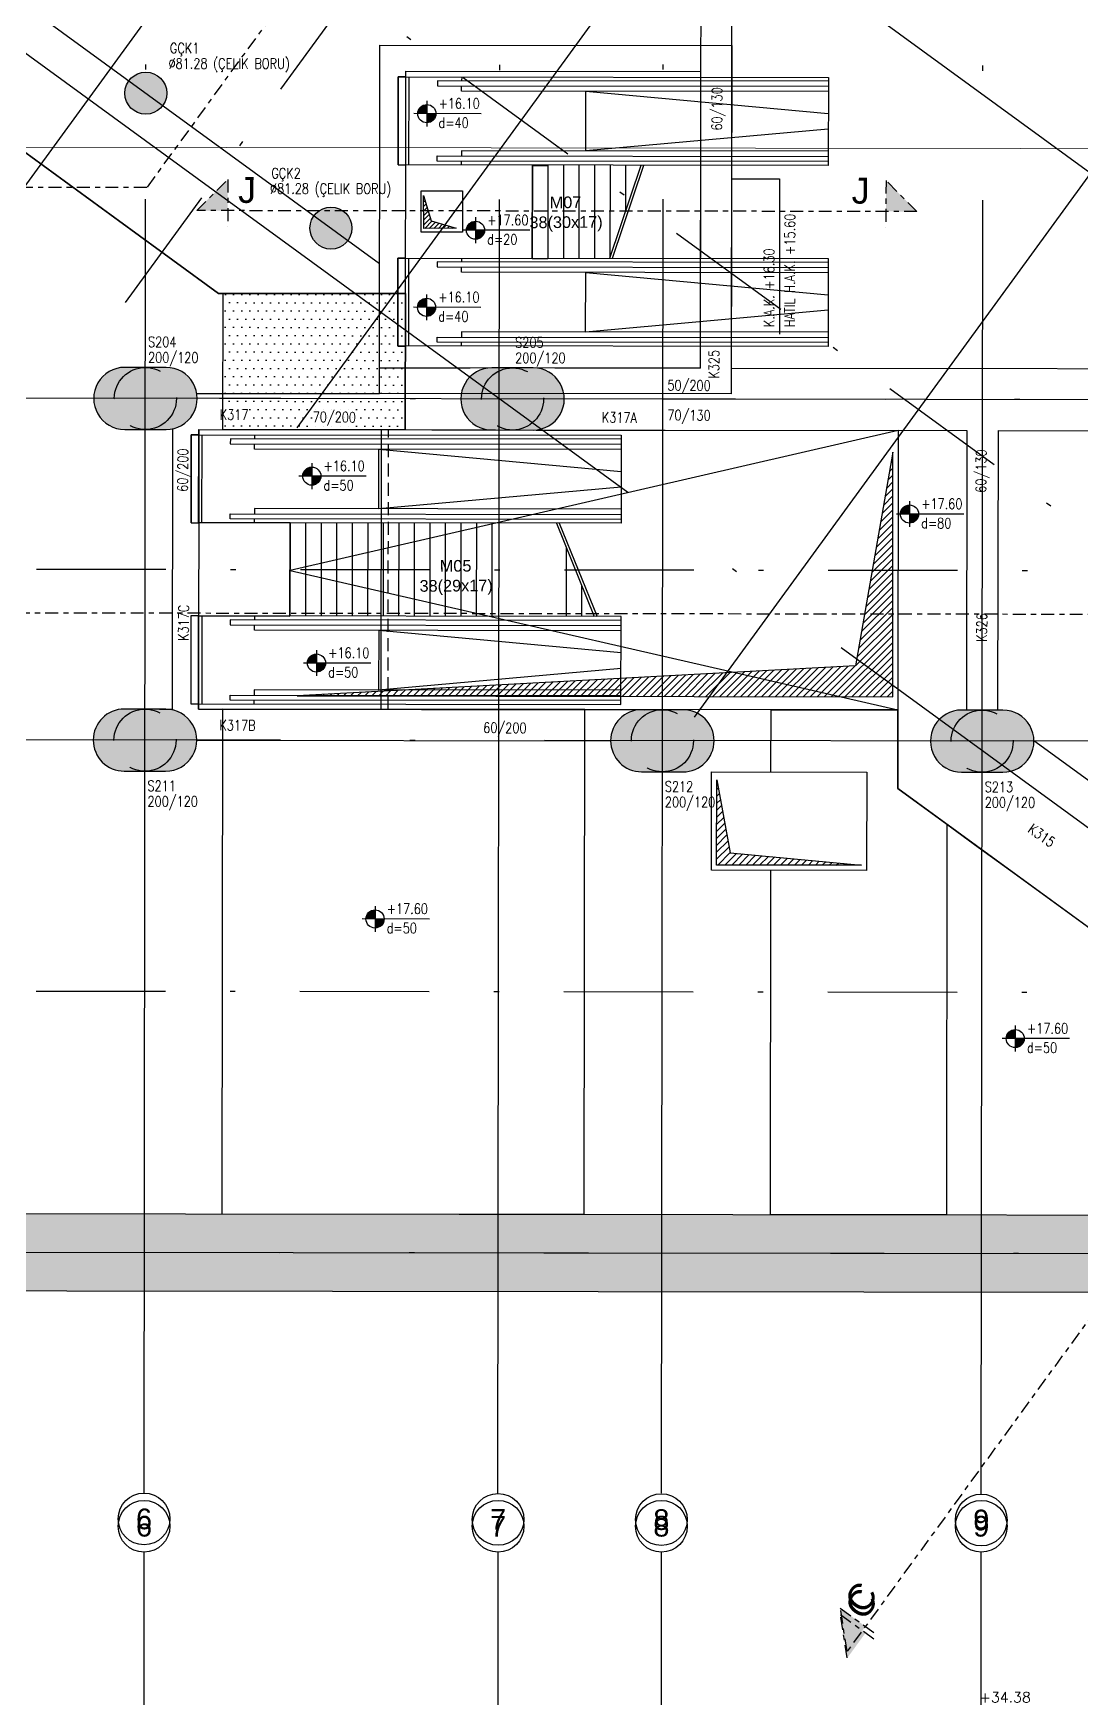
# Model space of a CAD drawing. Header units: millimetres. Extents: x 400382 to 401500, y 4543975 to 4544133.
# Drawn here: x 400757.73 to 400777.98, y 4544057.74 to 4544089.9 of the extents above; entities that cross this region are included whole.
import ezdxf
from ezdxf.enums import TextEntityAlignment as Align

# ---------------------------------------------------------------- set-up
doc = ezdxf.new("R2010")
doc.units = ezdxf.units.MM
for name, pattern in [('ACAD_ISO05W100', [33, 24, -3, 0, -3, 0, -3]), ('AKS', [3, 2.5, -0.25, 0, -0.25]), ('CENTER', [2, 1.25, -0.25, 0.25, -0.25]), ('CONTINU', [0]), ('DASHDOT2', [0.5, 0.25, -0.125, 0, -0.125]), ('HIDDEN', [0.375, 0.25, -0.125])]:
    doc.linetypes.add(name, pattern=pattern)
doc.layers.add('A-DETL', color=90, linetype='Continuous', lineweight=15)
for name, color, linetype in [('aks prota', 2, 'AKS'), ('bosluk prota', 2, 'Continuous'), ('bosluk tarama prota', 8, 'Continuous'), ('boşluk prota', 2, 'Continuous'), ('boşluk taraması prota', 252, 'Continuous'), ('caks prota', 4, 'Continuous'), ('iderzi_PROTA', 3, 'Continuous'), ('kesit tarama prota', 252, 'Continuous'), ('kiriş boyutu prota', 6, 'Continuous'), ('kiriş prota', 6, 'Continuous'), ('kolon prota', 1, 'Continuous'), ('kolon tarama prota', 252, 'Continuous'), ('kot prota', 4, 'Continuous'), ('lkolon prota', 4, 'Continuous'), ('merdiven prota', 2, 'Continuous'), ('not prota', 2, 'Continuous'), ('perde prota', 1, 'Continuous'), ('PRT-AL-TUNEL_EKSENI', 14, 'DASHDOT2'), ('PRT-CST-rc_level', 6, 'Continuous'), ('PRT-CST-rc_levermark', 4, 'Continuous'), ('prt-s-taxis', 7, 'Continuous'), ('skesit prota', 7, 'Continuous'), ('st-s_level (kot)', 6, 'Continuous'), ('st-s_levelmark (kot işareti)', 4, 'Continuous'), ('st_s_ölçü', 4, 'Continuous'), ('taks prota', 7, 'Continuous'), ('temel prota', 6, 'Continuous'), ('tkesit prota', 7, 'Continuous'), ('tkolon prota', 6, 'Continuous'), ('tnot prota', 4, 'Continuous'), ('Yapım Yöntemi$0$st_s_kesit', 7, 'Continuous')]:
    doc.layers.add(name, color=color, linetype=linetype)
doc.styles.add('Arial', font='Arial.ttf')
doc.styles.add('OLCU', font='romanstw.shx')
doc.styles.add('PRT-MI-a_Arial', font='Arial.ttf', dxfattribs={"height": 30})
doc.styles.add('TAKS', font='Arial Unicode.ttf')
doc.styles.add('TKIRIS', font='romanstw.shx')
doc.styles.add('tkolon', font='romanstw.shx')
doc.styles.add('TNOT', font='romanstw.shx', dxfattribs={"width": 0.8, "height": 250})

# ---------------------------------------------------------------- blocks, each defined once
blk = doc.blocks.new('KOTK5')
at = {"layer": 'PRT-CST-rc_levermark'}
blk.add_line((217, 160), (-213, 160), dxfattribs=at)
blk.add_lwpolyline([(130, 130), (-130, 130), (0, 0)], close=True, dxfattribs=at)
at = {"layer": 'PRT-CST-rc_level', "style": 'OLCU'}
blk.add_attdef('000.00', text='', height=90, dxfattribs=at).set_placement((0, 193), align=Align.CENTER)
blk = doc.blocks.new('A$C5FA63770')
at = {"color": 253}
blk.add_lwpolyline([(-574.4, 268.9), (-574.4, 98.9)], dxfattribs=at)
at = {"layer": 'st_s_ölçü', "color": 252, "ltscale": 0.1}
blk.add_line((236, 98.9), (236, 268.9), dxfattribs=at)
for points in [[(-574.4, 98.9), (257, 98.9), (257, 268.9), (-574.4, 268.9)], [(-574.4, 261.4), (181.3, 261.4), (181.3, 251.7), (-574.4, 251.7)], [(134.3, 268.9), (134.3, 261.4)], [(-574.4, 241.4), (134.3, 241.4), (134.3, 251.7)], [(-574.4, 168.9), (-105.9, 126.4), (-105.9, 241.4), (-574.4, 198.9)], [(-574.4, 126.4), (134.3, 126.4), (134.3, 116.2)], [(-574.4, 106.4), (181.3, 106.4), (181.3, 116.2), (-574.4, 116.2)], [(134.3, 98.9), (134.3, 106.4)]]:
    blk.add_lwpolyline(points, dxfattribs=at)
blk = doc.blocks.new('Stair_Anotation')
at = {"color": 0, "style": 'PRT-MI-a_Arial'}
blk.add_attdef('M.ADI', text='', height=0.2, dxfattribs=at).set_placement((0, 0), align=Align.BOTTOM_CENTER)
blk.add_attdef('BAS.SAYI-(EN-RIHT)', text='', height=0.2, dxfattribs=at).set_placement((0, -0.08), align=Align.TOP_CENTER)
blk = doc.blocks.new('PLAN_KOT')
at = {"layer": 'st-s_levelmark (kot işareti)'}
h = blk.add_hatch(color=256, dxfattribs=at)
h.paths.add_polyline_path([(0, 17.5, 0.414214), (-17.5, 0), (0, 0)])
h.paths.add_polyline_path([(17.5, 0), (0, 0), (0, -17.5, 0.414214)])
for p, q in [((105, 0), (-25, 0)), ((0, 25), (0, -25))]:
    blk.add_line(p, q, dxfattribs=at)
blk.add_circle((0, 0), 17.5, dxfattribs=at)
at = {"layer": 'st-s_level (kot)', "color": 6, "style": 'OLCU', "width": 0.8}
for tag, p in [('KOT', (22.7, 9.8)), ('DÖŞEME_KALINLIĞI', (22.7, -27.6))]:
    blk.add_attdef(tag, p, '', height=20, dxfattribs=at)

msp = doc.modelspace()

# ---------------------------------------------------------------- hatches: boundary and pattern name
at = {"layer": 'bosluk tarama prota'}
h = msp.add_hatch(dxfattribs=at)
h.set_pattern_fill('ANSI31', color=256, scale=0.5, angle=205.0461)
h.set_pattern_definition([(45.04615, (400796.04846, 4544089.32985), (-0.04422976, 0.04415856), [])])
h.paths.add_polyline_path([(400765.276, 4544086.127), (400765.275, 4544086.761), (400765.421, 4544086.275), (400765.906, 4544086.128)])
at = {"layer": 'boşluk taraması prota', "ltscale": 2}
h = msp.add_hatch(dxfattribs=at)
h.set_pattern_fill('ANSI31', color=256, scale=0.03, angle=-0.0715, style=0)
h.set_pattern_definition([(44.928458, (400059.6189, 4543666.6833), (-0.06726777, 0.067435967), [])])
h.paths.add_polyline_path([(400774.347, 4544081.802), (400773.624, 4544077.673), (400762.83, 4544077.094), (400774.341, 4544077.079)])
h = msp.add_hatch(dxfattribs=at)
h.set_pattern_fill('ANSI31', color=256, scale=0.03, angle=-0.0715, style=0)
h.set_pattern_definition([(44.928458, (400068.19921, 4543663.41577), (-0.06726777, 0.067435967), [])])
h.paths.add_polyline_path([(400770.939, 4544075.474), (400771.203, 4544074.064), (400773.737, 4544073.823), (400770.937, 4544073.827)])
at = {"layer": 'kesit tarama prota'}
h = msp.add_hatch(color=256, dxfattribs=at)
h.dxf.hatch_style = 1
h.paths.add_polyline_path([(400761.489, 4544087.069), (400760.889, 4544086.47), (400761.489, 4544086.469)])
h = msp.add_hatch(color=256, dxfattribs=at)
h.dxf.hatch_style = 1
h.paths.add_polyline_path([(400774.212, 4544087.053), (400774.811, 4544086.452), (400774.211, 4544086.453)])
h = msp.add_hatch(color=256, dxfattribs=at)
h.dxf.hatch_style = 1
h.paths.add_polyline_path([(400773.329, 4544059.47), (400773.46, 4544058.632), (400773.814, 4544059.117)])
h = msp.add_hatch(color=256, dxfattribs=at)
h.dxf.hatch_style = 1
h.paths.add_polyline_path([(400773.331, 4544059.346), (400773.464, 4544058.508), (400773.817, 4544058.994)])
at = {"layer": 'kolon tarama prota'}
h = msp.add_hatch(color=256, dxfattribs=at)
h.dxf.hatch_style = 1
h.paths.add_polyline_path([(400787.123, 4544067.056), (400789.185, 4544065.554), (400722.426, 4544065.637), (400722.461, 4544093.537), (400744.727, 4544093.509), (400746.836, 4544096.404), (400748.048, 4544095.52), (400745.49, 4544092.008), (400723.659, 4544092.036), (400723.628, 4544067.136)])
h = msp.add_hatch(color=256, dxfattribs=at)
h.dxf.hatch_style = 1
edge = h.paths.add_edge_path()
edge.add_arc((400759.905, 4544088.739), 0.406, 0, 360)
h = msp.add_hatch(color=256, dxfattribs=at)
h.dxf.hatch_style = 1
edge = h.paths.add_edge_path()
edge.add_arc((400763.484, 4544086.132), 0.406, 0, 360)
h = msp.add_hatch(dxfattribs=at)
h.set_pattern_fill('DOTS', color=2, scale=0.1, angle=-0.0715)
h.set_pattern_definition([(359.928458, (399108.95614, 4543658.28852), (0.079573161, 0.158650765), [0, -0.15875])])
h.paths.add_polyline_path([(400761.397, 4544082.238), (400761.4, 4544084.87), (400763.103, 4544084.868), (400764.923, 4544084.866), (400764.922, 4544082.722), (400764.921, 4544082.234)])
h = msp.add_hatch(color=256, dxfattribs=at)
h.dxf.hatch_style = 1
edge = h.paths.add_edge_path()
edge.add_arc((400759.498, 4544082.841), 0.6, 89.9285, 269.9285)
edge.add_line((400759.497, 4544082.241), (400760.297, 4544082.24))
edge.add_arc((400760.298, 4544082.84), 0.6, 269.9285, 449.9285)
edge.add_line((400760.299, 4544083.44), (400759.499, 4544083.441))
h = msp.add_hatch(color=256, dxfattribs=at)
h.dxf.hatch_style = 1
edge = h.paths.add_edge_path()
edge.add_arc((400759.897, 4544082.841), 0.6, 359.9285, 719.9285)
h = msp.add_hatch(color=256, dxfattribs=at)
h.dxf.hatch_style = 1
edge = h.paths.add_edge_path()
edge.add_arc((400766.594, 4544082.832), 0.6, 89.9285, 269.9285)
edge.add_line((400766.593, 4544082.232), (400767.393, 4544082.231))
edge.add_arc((400767.394, 4544082.831), 0.6, 269.9285, 449.9285)
edge.add_line((400767.395, 4544083.431), (400766.595, 4544083.432))
h = msp.add_hatch(color=256, dxfattribs=at)
h.dxf.hatch_style = 1
edge = h.paths.add_edge_path()
edge.add_arc((400759.49, 4544076.241), 0.6, 89.9285, 269.9285)
edge.add_line((400759.489, 4544075.641), (400760.289, 4544075.64))
edge.add_arc((400760.29, 4544076.24), 0.6, 269.9285, 449.9285)
edge.add_line((400760.29, 4544076.84), (400759.49, 4544076.841))
h = msp.add_hatch(color=256, dxfattribs=at)
h.dxf.hatch_style = 1
edge = h.paths.add_edge_path()
edge.add_arc((400769.49, 4544076.228), 0.6, 89.9285, 269.9285)
edge.add_line((400769.489, 4544075.628), (400770.289, 4544075.627))
edge.add_arc((400770.29, 4544076.227), 0.6, 269.9285, 449.9285)
edge.add_line((400770.29, 4544076.827), (400769.49, 4544076.828))
h = msp.add_hatch(color=256, dxfattribs=at)
h.dxf.hatch_style = 1
edge = h.paths.add_edge_path()
edge.add_arc((400775.671, 4544076.221), 0.6, 89.9285, 269.9285)
edge.add_line((400775.671, 4544075.621), (400776.471, 4544075.62))
edge.add_arc((400776.471, 4544076.22), 0.6, 269.9285, 449.9285)
edge.add_line((400776.472, 4544076.82), (400775.672, 4544076.821))

# ---------------------------------------------------------------- linework, layer by layer
at = {"layer": 'A-DETL', "color": 1, "lineweight": 5}
msp.add_lwpolyline([(400720.575, 4544087.739), (400879.024, 4544087.542)], dxfattribs=at)
at = {"layer": 'aks prota', "ltscale": 10}
for p, q in [((400757.176, 4544086.397), (400784.673, 4544124.143)), ((400757.176, 4544086.397), (400784.673, 4544124.143)), ((400762.834, 4544082.275), (400790.331, 4544120.022)), ((400762.834, 4544082.275), (400790.331, 4544120.022)), ((400770.513, 4544076.681), (400798.009, 4544114.428)), ((400770.513, 4544076.681), (400798.009, 4544114.428)), ((400810.65, 4544063.527), (400750.567, 4544107.294)), ((400810.65, 4544063.527), (400750.567, 4544107.294)), ((400793.551, 4544063.301), (400744.532, 4544099.009)), ((400793.551, 4544063.301), (400744.532, 4544099.009)), ((400759.871, 4544061.694), (400759.915, 4544096.378)), ((400766.711, 4544061.685), (400766.755, 4544096.369)), ((400769.871, 4544061.694), (400769.915, 4544096.562)), ((400776.051, 4544061.673), (400776.095, 4544096.541)), ((400882.918, 4544082.687), (400716.999, 4544082.894)), ((400864.496, 4544082.71), (400741.083, 4544082.864)), ((400882.91, 4544076.087), (400716.991, 4544076.294)), ((400882.897, 4544066.187), (400716.978, 4544066.394)), ((400864.475, 4544066.21), (400741.063, 4544066.364)), ((400759.873, 4544012.724), (400759.873, 4544060.553)), ((400766.713, 4544012.724), (400766.713, 4544060.553)), ((400769.873, 4544012.724), (400769.873, 4544060.553)), ((400776.053, 4544012.724), (400776.053, 4544060.553))]:
    msp.add_line(p, q, dxfattribs=at)
at = {"layer": 'bosluk prota'}
msp.add_lwpolyline([(400765.276, 4544086.127), (400765.275, 4544086.761), (400765.421, 4544086.275), (400765.906, 4544086.128)], close=True, dxfattribs=at)
at = {"layer": 'boşluk prota', "ltscale": 0.05}
for points in [[(400774.347, 4544081.802), (400773.624, 4544077.673), (400762.83, 4544077.094), (400774.341, 4544077.079)], [(400770.939, 4544075.474), (400771.203, 4544074.064), (400773.737, 4544073.823), (400770.937, 4544073.827)]]:
    msp.add_lwpolyline(points, close=True, dxfattribs=at)
at = {"layer": 'caks prota', "ltscale": 0.05}
for centre in [(400759.871, 4544061.194), (400766.714, 4544061.185), (400769.87, 4544061.181), (400776.053, 4544061.173), (400759.871, 4544061.053), (400759.871, 4544061.053), (400766.714, 4544061.053), (400766.714, 4544061.053), (400769.871, 4544061.053), (400769.871, 4544061.053), (400776.053, 4544061.053), (400776.053, 4544061.053)]:
    msp.add_circle(centre, 0.5, dxfattribs=at)
at = {"layer": 'iderzi_PROTA', "linetype": 'ACAD_ISO05W100', "lineweight": 30, "ltscale": 2}
for points in [[(400746.836, 4544096.404), (400751.282, 4544093.166), (400750.811, 4544092.518), (400752.908, 4544090.991), (400754.212, 4544090.041), (400756.009, 4544090.039), (400756.007, 4544088.733), (400761.311, 4544084.87), (400764.924, 4544084.866), (400764.921, 4544082.234), (400764.921, 4544082.234)], [(400774.44, 4544076.822), (400774.438, 4544075.307), (400775.387, 4544074.616), (400775.996, 4544074.173), (400776.618, 4544073.719), (400778.687, 4544072.212), (400779.689, 4544071.482), (400781.487, 4544071.477), (400781.486, 4544070.176), (400782.187, 4544069.664), (400785.762, 4544067.058), (400787.123, 4544067.056), (400789.185, 4544065.554)]]:
    msp.add_lwpolyline(points, dxfattribs=at)
at = {"layer": 'kiriş prota'}
for p, q in [((400764.455, 4544076.835), (400764.462, 4544082.235)), ((400777.071, 4544076.235), (400789.675, 4544067.053))]:
    msp.add_line(p, q, dxfattribs=at)
at = {"layer": 'kiriş prota', "linetype": 'HIDDEN'}
msp.add_line((400764.589, 4544076.834), (400764.596, 4544082.234), dxfattribs=at)
at = {"layer": 'kiriş prota'}
for points in [[(400750.811, 4544092.518), (400752.165, 4544094.378), (400764.424, 4544085.447)], [(400764.921, 4544082.234), (400764.924, 4544084.866), (400763.103, 4544084.868), (400761.311, 4544084.87), (400756.007, 4544088.733), (400756.009, 4544090.039), (400754.212, 4544090.041), (400750.811, 4544092.518)], [(400771.233, 4544092.786), (400771.222, 4544083.426), (400783.829, 4544083.41)], [(400770.632, 4544091.961), (400770.622, 4544083.428)], [(400761.397, 4544082.238), (400761.4, 4544084.87), (400763.103, 4544084.868), (400764.924, 4544084.866), (400764.921, 4544082.234), (400761.397, 4544082.238)], [(400760.898, 4544082.939), (400764.421, 4544082.935), (400764.422, 4544083.435)], [(400764.422, 4544083.435), (400766.177, 4544083.433)], [(400767.812, 4544083.431), (400770.622, 4544083.428)], [(400760.421, 4544076.84), (400760.428, 4544082.24)], [(400760.928, 4544082.239), (400760.921, 4544076.839)], [(400760.928, 4544082.239), (400766.663, 4544082.232)], [(400767.453, 4544082.231), (400775.777, 4544082.221)], [(400775.777, 4544082.221), (400775.77, 4544076.821)], [(400776.377, 4544082.22), (400776.37, 4544076.82)], [(400776.377, 4544082.22), (400784.376, 4544082.21)], [(400760.171, 4544076.84), (400760.421, 4544076.84)], [(400760.921, 4544076.839), (400769.536, 4544076.828)], [(400771.991, 4544076.825), (400772.8, 4544076.824), (400774.44, 4544076.822), (400774.438, 4544075.307), (400775.387, 4544074.616), (400775.378, 4544067.071), (400771.979, 4544067.075), (400771.987, 4544073.725)], [(400771.989, 4544075.625), (400771.991, 4544076.825)], [(400785.762, 4544067.058), (400781.484, 4544070.176), (400781.487, 4544071.477), (400779.69, 4544071.481), (400774.438, 4544075.307), (400774.44, 4544076.822)], [(400760.89, 4544076.239), (400768.89, 4544076.229)]]:
    msp.add_lwpolyline(points, dxfattribs=at)
for points in [[(400774.44, 4544076.822), (400760.921, 4544076.839), (400760.923, 4544078.639), (400762.692, 4544078.637), (400762.694, 4544080.437), (400760.925, 4544080.439), (400760.928, 4544082.239), (400774.447, 4544082.222)], [(400761.378, 4544067.088), (400768.378, 4544067.08), (400768.39, 4544076.83), (400761.39, 4544076.839)], [(400770.839, 4544075.627), (400773.839, 4544075.623), (400773.836, 4544073.723), (400770.836, 4544073.727)]]:
    msp.add_lwpolyline(points, close=True, dxfattribs=at)
at = {"layer": 'kolon prota', "color": 1}
for points in [[(400759.499, 4544083.441, 1), (400759.497, 4544082.241), (400760.297, 4544082.24, 1), (400760.299, 4544083.44)], [(400766.595, 4544083.432, 1), (400766.593, 4544082.232), (400767.393, 4544082.231, 1), (400767.395, 4544083.431)], [(400759.49, 4544076.841, 1), (400759.489, 4544075.641), (400760.289, 4544075.64, 1), (400760.29, 4544076.84)], [(400769.49, 4544076.828, 1), (400769.489, 4544075.628), (400770.289, 4544075.627, 1), (400770.29, 4544076.827)], [(400775.672, 4544076.821, 1), (400775.671, 4544075.621), (400776.471, 4544075.62, 1), (400776.472, 4544076.82)]]:
    msp.add_lwpolyline(points, format="xyb", close=True, dxfattribs=at)
at = {"layer": 'kolon prota', "color": 5, "linetype": 'HIDDEN', "ltscale": 5}
for centre in [(400759.897, 4544082.841), (400766.994, 4544082.831), (400759.89, 4544076.24), (400769.89, 4544076.228), (400776.069, 4544076.22)]:
    msp.add_circle(centre, 0.6, dxfattribs=at)
at = {"layer": 'merdiven prota', "linetype": 'HIDDEN', "ltscale": 10}
for points in [[(400764.929, 4544089.054), (400764.784, 4544089.054), (400764.782, 4544087.354), (400764.927, 4544087.354)], [(400767.378, 4544087.351), (400767.376, 4544085.551)], [(400767.678, 4544087.351), (400767.676, 4544085.551)], [(400767.978, 4544087.35), (400767.976, 4544085.55)], [(400768.278, 4544087.35), (400768.276, 4544085.55)], [(400768.578, 4544087.35), (400768.576, 4544085.55)], [(400768.878, 4544087.349), (400768.876, 4544085.549)], [(400768.876, 4544085.549), (400769.478, 4544087.348)], [(400768.928, 4544085.549), (400769.531, 4544087.348)], [(400769.178, 4544087.349), (400769.177, 4544086.449)], [(400764.924, 4544085.554), (400764.779, 4544085.554), (400764.777, 4544083.854), (400764.922, 4544083.854)], [(400760.928, 4544082.139), (400760.783, 4544082.139), (400760.78, 4544080.439), (400760.925, 4544080.439)], [(400762.694, 4544080.437), (400762.692, 4544078.637)], [(400762.994, 4544080.436), (400762.992, 4544078.636)], [(400763.294, 4544080.436), (400763.292, 4544078.636)], [(400763.594, 4544080.436), (400763.592, 4544078.636)], [(400763.894, 4544080.435), (400763.892, 4544078.635)], [(400764.194, 4544080.435), (400764.192, 4544078.635)], [(400764.494, 4544080.435), (400764.492, 4544078.635)], [(400764.794, 4544080.434), (400764.792, 4544078.634)], [(400765.094, 4544080.434), (400765.092, 4544078.634)], [(400765.394, 4544080.433), (400765.392, 4544078.633)], [(400765.694, 4544080.433), (400765.692, 4544078.633)], [(400765.994, 4544080.433), (400765.992, 4544078.633)], [(400766.294, 4544080.432), (400766.292, 4544078.632)], [(400766.594, 4544080.432), (400766.592, 4544078.632)], [(400767.844, 4544080.43), (400768.574, 4544078.63)], [(400767.898, 4544080.43), (400768.628, 4544078.629)], [(400768.029, 4544079.974), (400768.028, 4544078.63)], [(400768.328, 4544079.235), (400768.328, 4544078.63)], [(400760.923, 4544078.64), (400760.778, 4544078.64), (400760.776, 4544076.939), (400760.921, 4544076.939)]]:
    msp.add_lwpolyline(points, dxfattribs=at)
at = {"layer": 'merdiven prota', "color": 4}
msp.add_lwpolyline([(400774.447, 4544082.222), (400762.693, 4544079.519), (400774.44, 4544076.822)], dxfattribs=at)
at = {"layer": 'not prota', "ltscale": 0.1}
msp.add_lwpolyline([(400771.226, 4544087.087), (400772.154, 4544087.086), (400772.151, 4544084.086)], dxfattribs=at)
at = {"layer": 'perde prota'}
msp.add_lwpolyline([(400787.123, 4544067.056), (400789.185, 4544065.554), (400722.426, 4544065.637), (400722.461, 4544093.537), (400744.727, 4544093.509), (400746.836, 4544096.404), (400748.048, 4544095.52), (400745.49, 4544092.008), (400723.659, 4544092.036), (400723.628, 4544067.136)], close=True, dxfattribs=at)
at = {"layer": 'PRT-AL-TUNEL_EKSENI', "ltscale": 10}
for p, q in [((400759.515, 4544084.693), (400787.012, 4544122.44)), ((400801.038, 4544063.539), (400747.241, 4544102.727)), ((400716.995, 4544079.594), (400882.914, 4544079.387)), ((400716.985, 4544071.444), (400882.904, 4544071.237))]:
    msp.add_line(p, q, dxfattribs=at)
at = {"layer": 'skesit prota', "linetype": 'CENTER', "ltscale": 0.2}
for p, q in [((400760.889, 4544086.47), (400761.489, 4544087.069)), ((400761.489, 4544087.069), (400761.488, 4544086.169)), ((400774.212, 4544087.053), (400774.211, 4544086.153)), ((400774.811, 4544086.452), (400774.212, 4544087.053)), ((400773.329, 4544059.47), (400774.056, 4544058.94)), ((400773.46, 4544058.632), (400773.329, 4544059.47)), ((400773.331, 4544059.346), (400774.059, 4544058.817)), ((400773.464, 4544058.508), (400773.331, 4544059.346))]:
    msp.add_line(p, q, dxfattribs=at)
for points in [[(400788.902, 4544126.693), (400759.924, 4544086.914), (400712.323, 4544086.973)], [(400811.947, 4544111.465), (400773.46, 4544058.632)], [(400774.811, 4544086.452), (400760.889, 4544086.47)], [(400712.313, 4544078.757), (400879.094, 4544078.548)]]:
    msp.add_lwpolyline(points, dxfattribs=at)
at = {"layer": 'temel prota', "color": 5}
msp.add_lwpolyline([(400771.229, 4544089.657), (400771.221, 4544082.927), (400764.421, 4544082.935), (400764.429, 4544089.665), (400771.229, 4544089.657)], dxfattribs=at)
for points in [[(400770.622, 4544083.428), (400764.922, 4544083.435), (400764.929, 4544089.165), (400770.629, 4544089.157)], [(400767.378, 4544087.34), (400767.678, 4544087.34), (400767.676, 4544085.54), (400767.376, 4544085.54)]]:
    msp.add_lwpolyline(points, close=True, dxfattribs=at)
at = {"layer": 'temel prota'}
msp.add_lwpolyline([(400765.226, 4544086.053), (400765.225, 4544086.853), (400766.025, 4544086.853), (400766.026, 4544086.053)], close=True, dxfattribs=at)
at = {"layer": 'Yapım Yöntemi$0$st_s_kesit', "color": 3, "ltscale": 0.1}
for centre in [(400759.905, 4544088.739), (400763.484, 4544086.132)]:
    msp.add_circle(centre, 0.406, dxfattribs=at)

# ---------------------------------------------------------------- block references
at = {"yscale": 0.01, "zscale": 0.01}
for p, xscale, rotation in [((400767.35, 4544086.362), -0.01, 359.9284577011093), ((400767.346, 4544082.862), -0.01, 359.9284577011093), ((400763.349, 4544079.447), -0.01, 359.9284577011093), ((400763.349, 4544079.625), 0.01, 179.9284577011093)]:
    msp.add_blockref('A$C5FA63770', p, dxfattribs=dict(at, xscale=xscale, rotation=rotation))
at = {"layer": 'kot prota', "linetype": 'CONTINU', "ltscale": 0.1}
ref = msp.add_blockref('KOTK5', (400776.514, 4544057.219), dxfattribs=dict(at, xscale=-0.002222222222222222, yscale=0.002222222222222222, zscale=0.002222222222222222, rotation=359.9999999999902))
ref.add_attrib('000.00', '+34.38', dxfattribs={"layer": 'PRT-CST-rc_level', "height": 0.2, "style": 'OLCU'}).set_placement((400776.514, 4544057.648), align=Align.CENTER)
at = {"layer": 'prt-s-taxis'}
ref = msp.add_blockref('Stair_Anotation', (400768.028, 4544086.45), dxfattribs=dict(at, xscale=-1.125, yscale=1.125, zscale=1.125, rotation=0.4774209555663322))
ref.add_attrib('M.ADI', 'M07', dxfattribs={"layer": '0', "color": 0, "height": 0.225, "rotation": 0.4774, "style": 'PRT-MI-a_Arial'}).set_placement((400768.019, 4544086.45), align=Align.BOTTOM_CENTER)
ref.add_attrib('BAS.SAYI-(EN-RIHT)', '38(30x17)', dxfattribs={"layer": '0', "color": 0, "height": 0.225, "rotation": 0.4774, "style": 'PRT-MI-a_Arial'}).set_placement((400768.027, 4544086.36), align=Align.TOP_CENTER)
ref = msp.add_blockref('Stair_Anotation', (400765.904, 4544079.427), dxfattribs=dict(at, xscale=-1.125, yscale=1.125, zscale=1.125, rotation=0.4774209555663322))
ref.add_attrib('M.ADI', 'M05', dxfattribs={"layer": '0', "color": 0, "height": 0.225, "rotation": 0.4774, "style": 'PRT-MI-a_Arial'}).set_placement((400765.895, 4544079.427), align=Align.BOTTOM_CENTER)
ref.add_attrib('BAS.SAYI-(EN-RIHT)', '38(29x17)', dxfattribs={"layer": '0', "color": 0, "height": 0.225, "rotation": 0.4774, "style": 'PRT-MI-a_Arial'}).set_placement((400765.903, 4544079.337), align=Align.TOP_CENTER)
at = {"layer": 'st-s_level (kot)', "linetype": 'CONTINU', "ltscale": 0.1, "xscale": 0.01, "yscale": 0.01, "zscale": 0.01, "rotation": 359.9284577011093}
for p, values in [((400765.337, 4544088.343), {'KOT': '+16.10', 'DÖŞEME_KALINLIĞI': 'd=40'}), ((400766.278, 4544086.091), {'KOT': '+17.60', 'DÖŞEME_KALINLIĞI': 'd=20'}), ((400765.332, 4544084.601), {'KOT': '+16.10', 'DÖŞEME_KALINLIĞI': 'd=40'}), ((400763.114, 4544081.34), {'KOT': '+16.10', 'DÖŞEME_KALINLIĞI': 'd=50'}), ((400774.666, 4544080.608), {'KOT': '+17.60', 'DÖŞEME_KALINLIĞI': 'd=80'}), ((400763.204, 4544077.729), {'KOT': '+16.10', 'DÖŞEME_KALINLIĞI': 'd=50'}), ((400764.336, 4544072.785), {'KOT': '+17.60', 'DÖŞEME_KALINLIĞI': 'd=50'}), ((400776.71, 4544070.474), {'KOT': '+17.60', 'DÖŞEME_KALINLIĞI': 'd=50'})]:
    msp.add_blockref('PLAN_KOT', p, dxfattribs=at).add_auto_attribs(values)

# ---------------------------------------------------------------- texts
at = {"layer": 'kiriş boyutu prota', "ltscale": 0.05, "style": 'TKIRIS', "width": 0.8}
for s, rotation, p in [('60/130', 89.5105, (400770.948, 4544088.853)), ('50/200', 359.5105, (400770.824, 4544083.09)), ('70/200', 359.5105, (400763.968, 4544082.478)), ('70/130', 359.5105, (400770.824, 4544082.514)), ('60/200', 89.5105, (400760.623, 4544081.874)), ('60/130', 89.5105, (400776.052, 4544081.855)), ('60/200', 359.5105, (400767.264, 4544076.474))]:
    msp.add_text(s, height=0.2, rotation=rotation, dxfattribs=at).set_placement(p, align=Align.MIDDLE_RIGHT)
at = {"layer": 'kiriş prota', "ltscale": 0.05, "style": 'TKIRIS', "width": 0.8}
for s, rotation, p in [('K325', 89.5105, (400770.884, 4544083.223)), ('K317', 359.5105, (400761.335, 4544082.53)), ('K317A', 359.5105, (400768.72, 4544082.475)), ('K317C', 89.5105, (400760.632, 4544078.155)), ('K326', 89.5105, (400776.061, 4544078.136)), ('K317B', 359.5105, (400761.328, 4544076.53)), ('K315', 325.1656, (400776.993, 4544074.557))]:
    msp.add_text(s, height=0.2, rotation=rotation, dxfattribs=at).set_placement(p, align=Align.MIDDLE_LEFT)
at = {"layer": 'lkolon prota', "style": 'tkolon', "width": 0.8}
for s, p in [('%%C81.28 (ÇELIK BORU)', (400760.344, 4544089.212)), ('%%C81.28 (ÇELIK BORU)', (400762.305, 4544086.795)), ('200/120', (400759.949, 4544083.533)), ('200/120', (400767.045, 4544083.524)), ('200/120', (400759.938, 4544074.957)), ('200/120', (400769.938, 4544074.944)), ('200/120', (400776.12, 4544074.936))]:
    msp.add_text(s, height=0.2, rotation=359.9285, dxfattribs=at).set_placement(p)
at = {"layer": 'taks prota', "style": 'TAKS'}
for s, p in [('6', (400759.871, 4544061.194)), ('7', (400766.714, 4544061.185)), ('8', (400769.87, 4544061.181)), ('9', (400776.053, 4544061.173))]:
    msp.add_text(s, height=0.4, rotation=359.9285, dxfattribs=at).set_placement(p, align=Align.MIDDLE_CENTER)
for s, p in [('6', (400759.871, 4544061.053)), ('6', (400759.871, 4544061.053)), ('7', (400766.714, 4544061.053)), ('7', (400766.714, 4544061.053)), ('8', (400769.871, 4544061.053)), ('8', (400769.871, 4544061.053)), ('9', (400776.053, 4544061.053)), ('9', (400776.053, 4544061.053))]:
    msp.add_text(s, height=0.4, dxfattribs=at).set_placement(p, align=Align.MIDDLE_CENTER)
at = {"layer": 'tkesit prota', "style": 'Arial'}
for s, rotation, p in [('J', 359.9285, (400761.689, 4544086.619)), ('J', 359.9285, (400773.546, 4544086.604)), ('C', 53.9285, (400773.783, 4544059.33)), ('C', 54, (400773.786, 4544059.207))]:
    msp.add_text(s, height=0.5, rotation=rotation, dxfattribs=at).set_placement(p)
at = {"layer": 'tkolon prota', "style": 'tkolon', "width": 0.8}
for s, p in [('GÇK1', (400760.371, 4544089.509)), ('GÇK2', (400762.332, 4544087.093)), ('S204', (400759.949, 4544083.833)), ('S205', (400767.045, 4544083.824)), ('S211', (400759.938, 4544075.257)), ('S212', (400769.938, 4544075.244)), ('S213', (400776.12, 4544075.236))]:
    msp.add_text(s, height=0.2, rotation=359.9285, dxfattribs=at).set_placement(p)
at = {"layer": 'tnot prota', "style": 'TNOT', "width": 0.8}
for s, p in [('HATIL H.A.K. +15.60', (400772.351, 4544084.217)), ('K.A.K. +16.30', (400771.951, 4544084.218))]:
    msp.add_text(s, height=0.2, rotation=89.9285, dxfattribs=at).set_placement(p, align=Align.MIDDLE_LEFT)

doc.saveas('drawing.dxf')
